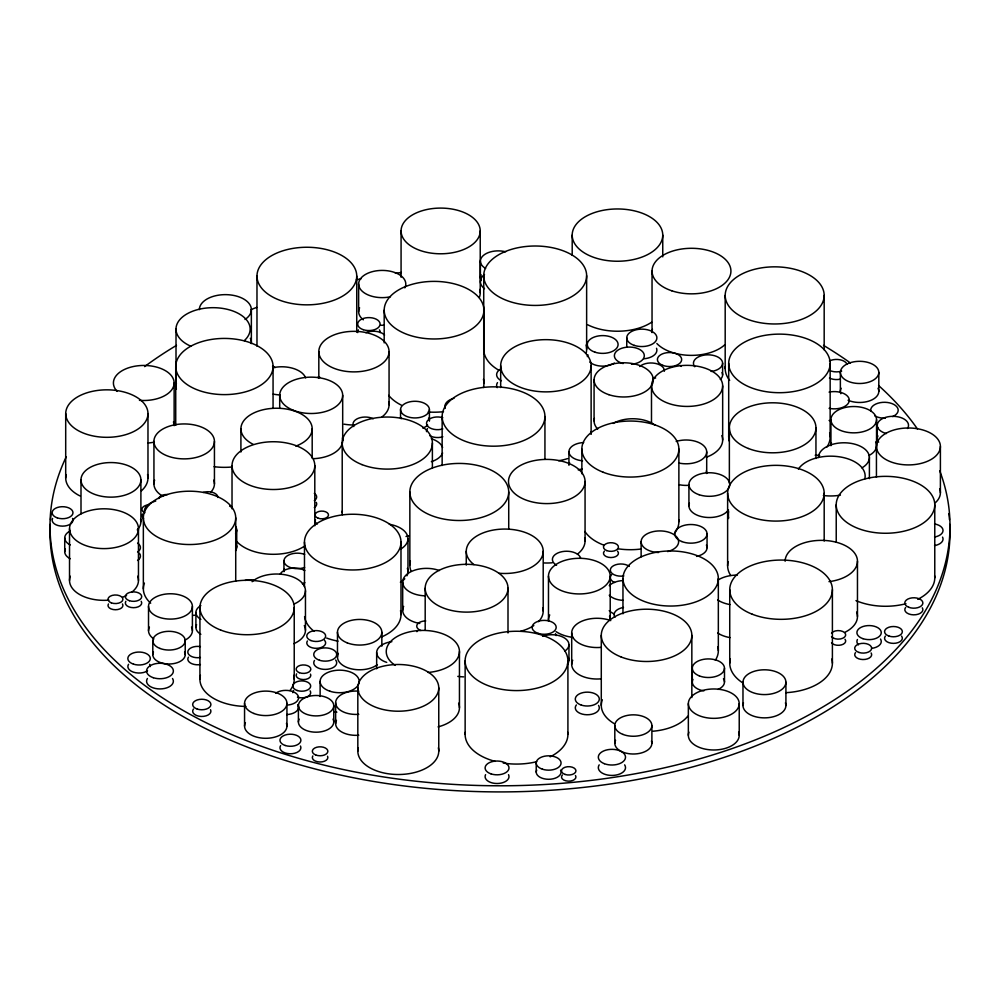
<?xml version="1.0" encoding="UTF-8"?>
<svg xmlns="http://www.w3.org/2000/svg" width="1000" height="1000" viewBox="0 0 1000 1000"><rect width="100%" height="100%" fill="white"/><g stroke="black" fill="none" stroke-linecap="round" stroke-linejoin="round"><path stroke-width="1.5" d="M940.4 446.45A31.975 18.462 0 0 1 892.425 462.438A31.975 18.462 0 0 1 892.425 430.462A31.975 18.462 0 0 1 940.4 446.45L940.4 492.762M934.775 504.812A49.275 28.45 0 0 1 860.863 529.45A49.275 28.45 0 0 1 860.863 480.163A49.275 28.45 0 0 1 934.775 504.812L934.775 577.825M878.812 372.4A19.225 11.1 0 0 1 849.975 382.013A19.225 11.1 0 0 1 849.975 362.8A19.225 11.1 0 0 1 878.812 372.4L878.812 391.388M877.262 425.35L877.262 438.438M876.55 419.688A22.812 13.162 0 0 1 842.337 431.087A22.812 13.162 0 0 1 842.337 408.288A22.812 13.162 0 0 1 876.55 419.688L876.55 445.7M876.438 446.45L876.438 477.325M869.4 457.475L869.4 478.625M857.463 561.237L857.463 616.5M840.362 372.4L840.362 391.388M836.225 504.812L836.225 542.1M832.4 589.688L832.4 663.175M830.938 419.688L830.938 445.7A22.812 13.162 0 0 1 831.462 442.9M830.15 363.413A50.725 29.288 0 0 1 754.062 388.775A50.725 29.288 0 0 1 754.062 338.05A50.725 29.288 0 0 1 830.15 363.413L830.15 436.85M824.175 295.4A49.5 28.575 0 0 1 749.938 320.15A49.5 28.575 0 0 1 749.938 270.663A49.5 28.575 0 0 1 824.175 295.4L824.175 349.85M824.188 493.212A48.288 27.875 0 0 1 751.762 517.35A48.288 27.875 0 0 1 751.762 469.075A48.288 27.875 0 0 1 824.188 493.212L824.188 541.038M815.95 427.8L815.95 458.512M785.913 682.188A21.463 12.4 0 0 1 753.713 692.925A21.463 12.4 0 0 1 753.713 671.462A21.463 12.4 0 0 1 785.913 682.188L785.913 705.475M742.975 682.188L742.975 705.475M739.225 703.65A25.438 14.688 0 0 1 701.062 716.375A25.438 14.688 0 0 1 701.062 690.938A25.438 14.688 0 0 1 739.225 703.65L739.225 735.3M729.737 589.688L729.737 663.175M729.362 427.8L729.362 483.088M728.7 363.413L728.7 436.85M728.45 511.625L728.45 517.9M727.625 493.212L727.625 565.725M725.188 295.4L725.188 368.512M724.488 668.213L724.488 682M722.663 385.887A35.587 20.55 0 0 1 669.287 403.675A35.587 20.55 0 0 1 669.287 368.1A35.587 20.55 0 0 1 722.663 385.887L722.663 439.963M722.613 363.237L722.613 374.888M718.337 578.5A47.688 27.538 0 0 1 646.8 602.35A47.688 27.538 0 0 1 646.8 554.663A47.688 27.538 0 0 1 718.337 578.5L718.337 650.638M707.05 533.837L707.05 547.688M706.7 451.9L706.7 473.5A20.612 11.9 0 0 0 706.237 470.975M692.288 668.213L692.288 682M691.838 635.35L691.838 697.562M688.925 484.525L688.925 505.737M688.35 703.65L688.35 735.3M678.875 449.05L678.875 521.7M662.75 235.1A45.275 26.137 0 0 1 594.837 257.738A45.275 26.137 0 0 1 594.837 212.463A45.275 26.137 0 0 1 662.75 235.1L662.75 256.863M652.038 271.075L652.038 332.6A39.438 22.775 0 0 1 652.438 329.35M651.888 725.55L651.888 743.312M651.488 385.887L651.488 422.975M641.125 541.737L641.125 556.825M626.75 337.85L626.75 347.075M622.962 578.5L622.962 613.8M614.812 725.55L614.812 743.312M610.212 576.125A30.875 17.825 0 0 1 563.913 591.562A30.875 17.825 0 0 1 563.913 560.688A30.875 17.825 0 0 1 610.212 576.125L610.212 619.963A30.875 17.825 0 0 0 609.513 616.175M601.287 635.35L601.287 705.337M594.075 379.888L594.075 420.887M591.125 365.763A45.225 26.113 0 0 1 523.288 388.375A45.225 26.113 0 0 1 523.288 343.15A45.225 26.113 0 0 1 591.125 365.763L591.125 434.137M586.638 275.712A51.463 29.712 0 0 1 509.45 301.45A51.463 29.712 0 0 1 509.45 249.988A51.463 29.712 0 0 1 586.638 275.712L586.638 349.2M585.062 481.5A38.288 22.1 0 0 1 527.638 500.637A38.288 22.1 0 0 1 527.638 462.362A38.288 22.1 0 0 1 585.062 481.5L585.062 540.913M581.862 449.05L581.862 473.787M572.2 235.1L572.2 255.312M571.7 632.913L571.7 664.388M568.938 451.712L568.938 465.188M568.962 644.625L568.962 660.025M567.913 660.913A51.388 29.663 0 0 1 490.825 686.612A51.388 29.663 0 0 1 490.825 635.225A51.388 29.663 0 0 1 567.913 660.913L567.913 734.4M548.475 576.125L548.475 619.963M544.938 416.512A51.4 29.675 0 0 1 467.85 442.212A51.4 29.675 0 0 1 467.85 390.812A51.4 29.675 0 0 1 544.938 416.512L544.938 459.375M543.2 551.275L543.2 611.025M536.225 762.987L536.225 772.125M508.725 491.962A49.438 28.537 0 0 1 434.575 516.688A49.438 28.537 0 0 1 434.575 467.25A49.438 28.537 0 0 1 508.725 491.962L508.725 529.288M508 588.212A41.413 23.9 0 0 1 445.887 608.913A41.413 23.9 0 0 1 445.887 567.513A41.413 23.9 0 0 1 508 588.212L508 632.962M500.675 365.763L500.675 387.512M483.938 310.175A49.875 28.8 0 0 1 409.125 335.112A49.875 28.8 0 0 1 409.125 285.238A49.875 28.8 0 0 1 483.938 310.175L483.938 383.413M483.725 275.712L483.725 349.2M480.387 261.175L480.387 277.738M480.225 230.938A39.575 22.85 0 0 1 420.863 250.725A39.575 22.85 0 0 1 420.863 211.15A39.575 22.85 0 0 1 480.225 230.938L480.225 292.712M466.262 551.275L466.262 565.062M465.138 660.913L465.138 734.4M459.45 651.55L459.45 707.675M442.15 416.512L442.15 465.5M438.762 687.85A40.475 23.363 0 0 1 378.062 708.088A40.475 23.363 0 0 1 378.062 667.625A40.475 23.363 0 0 1 438.762 687.85L438.762 751.15M432.388 443.062L432.388 467.875M429.412 409.613A14.438 8.338 0 0 1 407.75 416.825A14.438 8.338 0 0 1 407.75 402.388A14.438 8.338 0 0 1 429.412 409.613L429.412 421.062M425.188 588.212L425.188 629.875M409.85 491.962L409.85 565.05M407.975 538.675L407.975 571.587M402.688 582.125L402.688 610.262M401.075 230.938L401.075 277.262M400.988 542.1A48.263 27.862 0 0 1 328.6 566.237A48.263 27.862 0 0 1 328.6 517.975A48.263 27.862 0 0 1 400.988 542.1L400.988 614.612M400.538 409.613L400.538 418.2M389.062 351.613A35.125 20.275 0 0 1 336.388 369.175A35.125 20.275 0 0 1 336.388 334.05A35.125 20.275 0 0 1 389.062 351.613L389.062 404.725M384.188 310.175L384.188 342.887M381.838 632.25L381.838 646.162M376.662 652.588L376.662 668.787M358.638 284.025L358.638 311.65M357.825 687.85L357.825 751.15M356.737 276.05A49.887 28.8 0 0 1 281.913 300.988A49.887 28.8 0 0 1 281.913 251.112A49.887 28.8 0 0 1 356.737 276.05L356.737 332.15M342.688 395.325L342.688 440.55M342.212 443.062L342.212 512.837M337.475 632.25L337.475 656.975M358.775 691.162A20.263 11.7 0 0 0 335.637 702.738L335.637 723.65M333.75 705.7A17.675 10.213 0 0 1 307.238 714.538A17.675 10.213 0 0 1 307.238 696.862A17.675 10.213 0 0 1 333.75 705.7L333.75 721.988M320.125 681.438L320.125 696.488M318.825 351.613L318.825 378.162M314.8 465.625A41.388 23.887 0 0 1 252.725 486.312A41.388 23.887 0 0 1 252.725 444.938A41.388 23.887 0 0 1 314.8 465.625L314.8 525.775M312.188 428.8L312.188 458.225M305.462 590.737L305.462 630.262M304.475 542.1L304.475 586.838M298.4 705.7L298.4 721.988M294.225 607.5L294.225 679.225M286.938 703.337L286.938 726.062M283.95 560.913L283.95 571.138M279.7 395.325L279.7 407.8M273.062 366.512A48.663 28.1 0 0 1 200.062 390.85A48.663 28.1 0 0 1 200.062 342.188A48.663 28.1 0 0 1 273.062 366.512L273.062 408.3M256.975 276.05L256.975 346.175M251.363 309.65L251.363 342.537M244.562 703.337L244.562 726.062M240.912 428.8L240.912 452.025M236.725 530.013L236.725 547.175M235.725 517.863A46.188 26.662 0 0 1 166.45 540.962A46.188 26.662 0 0 1 166.45 494.775A46.188 26.662 0 0 1 235.725 517.863L235.725 581.062M232.025 465.625L232.025 508.812M214.438 441.4A30.25 17.463 0 0 1 169.062 456.538A30.25 17.463 0 0 1 169.062 426.275A30.25 17.463 0 0 1 214.438 441.4L214.438 483.85M199.925 607.5L199.925 679.225M195.912 612.475L195.912 627.413M192.4 606.438A21.938 12.663 0 0 1 159.488 617.4A21.938 12.663 0 0 1 159.488 595.462A21.938 12.663 0 0 1 192.4 606.438L192.4 630.662M185.225 640.675L185.225 654.638M176.012 329.087L176.012 386.163M175.725 366.512L175.725 425.325M174.137 382.975L174.137 425.662A30.362 17.525 0 0 0 173.438 421.938M153.938 441.4L153.938 483.85M152.8 640.675L152.8 654.638M148.525 606.438L148.525 630.662M147.975 413.575A41.137 23.75 0 0 1 86.275 434.137A41.137 23.75 0 0 1 86.275 393.013A41.137 23.75 0 0 1 147.975 413.575L147.975 477.962M143.35 517.863L143.35 588.775M140.9 479.85A29.95 17.288 0 0 1 95.975 494.825A29.95 17.288 0 0 1 95.975 464.875A29.95 17.288 0 0 1 140.9 479.85L140.9 521.613M138.463 528.713A34.462 19.9 0 0 1 86.762 545.938A34.462 19.9 0 0 1 86.762 511.475A34.462 19.9 0 0 1 138.463 528.713L138.463 580.438M81 479.85L81 513.888M69.525 528.713L69.525 580.438M65.7 413.575L65.7 477.962M64.725 537.938L64.725 551.725M949.8 524.375A450 259.8 0 0 1 500 791.912A450 259.8 0 0 1 50.2 524.375M50.512 519.738A450 259.8 0 0 1 51.15 513.562M948.85 513.562A450 259.8 0 0 1 949.488 519.738M939.712 470.75A450 259.8 0 0 1 487.638 785.688A450 259.8 0 0 1 66.2 456.9M144.625 366.6A450 259.8 0 0 1 176.5 345.375M251.05 309.55A450 259.8 0 0 1 256.712 307.413M356.362 279.762A450 259.8 0 0 1 360.938 278.888M395.4 273.288A450 259.8 0 0 1 401.362 272.488M823.5 345.375A450 259.8 0 0 1 850.387 362.962M878.562 385.513A450 259.8 0 0 1 917.487 429.012M567.575 458.612A45.225 26.113 0 0 1 558.65 460.75M590.662 431.975A45.225 26.113 0 0 1 591.013 433.825M400.5 610.638A48.263 27.862 0 0 1 381.65 636.912M338.038 641.15A48.263 27.862 0 0 1 326.637 638.05M314.1 631.312A48.263 27.862 0 0 1 304.587 616.6M678.75 519.7A48.5 28 0 0 1 674.488 533.337M640.675 549.062A48.5 28 0 0 1 617.812 548.75M604.15 545.262A48.5 28 0 0 1 584.925 531.487M231.325 467.062A48.663 28.1 0 0 1 214.05 466.7M829.638 432.675A50.725 29.288 0 0 1 826.95 447.075M729.212 441.012A50.725 29.288 0 0 1 729.212 432.675M342.362 437.962A31.488 18.175 0 0 1 313.438 458.688M293.75 675.35A47.15 27.225 0 0 1 289.962 690.537M245.95 706.438A47.15 27.225 0 0 1 200.4 675.35M483.438 379.312A49.875 28.8 0 0 1 483.438 387.512M443.5 411.688A49.875 28.8 0 0 1 428.137 412M401.4 405.175A49.875 28.8 0 0 1 388.688 395.375M568.975 464.525A15.888 9.175 0 0 1 569.575 462.6M582.562 460.8A15.888 9.175 0 0 1 568.95 451.388A15.888 9.175 0 0 1 583.688 442.562M651.688 322.2A45.275 26.137 0 0 1 587.825 324.837M253.212 444.35A35.638 20.575 0 0 1 251.962 413.913A35.638 20.575 0 0 1 304.562 416.087A35.638 20.575 0 0 1 295.825 446.112M410.988 571.125A49.438 28.537 0 0 1 410.363 560.988M479.825 289.45A39.575 22.85 0 0 1 479.325 297.562M72.55 518.438A10.412 6.012 0 0 1 62.562 526.138A10.412 6.012 0 0 1 52.575 518.438M388.713 401.838A35.125 20.275 0 0 1 382.062 416.875M353.95 425A35.125 20.275 0 0 1 344.05 424.175M196.112 615.163A46.188 26.662 0 0 1 192.838 615.363M150.688 603.188A46.188 26.662 0 0 1 144.412 583.1M319.775 377.113A49.887 28.8 0 0 1 317.462 377.438M934.65 575.8A49.275 28.45 0 0 1 917.763 599.325M905.962 603.7A49.275 28.45 0 0 1 855.962 600.6M200.413 664.562A9.838 5.675 0 0 1 190.438 662.987A9.838 5.675 0 0 1 188.425 657.138M200.413 657.5A9.838 5.675 0 0 1 187.8 652.05A9.838 5.675 0 0 1 200.413 646.6M567.775 732.288A51.388 29.663 0 0 1 550.175 756.825M536.75 761.675A51.388 29.663 0 0 1 503.225 763.062M495.175 761.388A51.388 29.663 0 0 1 465.262 732.288M658.538 552.525A18.738 10.812 0 0 1 642.825 537.238A18.738 10.812 0 0 1 673.125 534.087A18.738 10.812 0 0 1 667.65 551.575M831.875 658.95A51.325 29.638 0 0 1 785.95 692.675M742.275 682.575A51.325 29.638 0 0 1 730.263 658.95M542.812 607.875A38.475 22.212 0 0 1 538.5 621.675M533.812 625.575A38.475 22.212 0 0 1 520.712 631.237M473.938 564.587A38.475 22.212 0 0 1 490.438 530.65A38.475 22.212 0 0 1 542.938 548.638A38.475 22.212 0 0 1 499.263 573.263M438.35 747.825A40.475 23.363 0 0 1 398.288 774.513A40.475 23.363 0 0 1 358.237 747.825M408.913 535.688A45.087 26.025 0 0 1 406.025 536.525M342.325 514.7A45.087 26.025 0 0 1 342.325 510.988M184.562 652A16.213 9.363 0 0 1 169.013 664A16.213 9.363 0 0 1 153.45 652M717.85 646.712A47.688 27.538 0 0 1 715.337 660.263M310.125 690.863A8.938 5.162 0 0 1 307.6 696.575A8.938 5.162 0 0 1 297.462 697.2M292.8 692.675A8.938 5.162 0 0 1 293.612 690.525M377.413 664.65A22.188 12.812 0 0 1 349.725 668.425A22.188 12.812 0 0 1 338.375 653.363M729.663 380.387A49.5 28.575 0 0 1 725.312 366.475M939.663 488.837A31.975 18.462 0 0 1 935.325 502.738M147.55 474.575A41.137 23.75 0 0 1 141.438 490.8M79.9 495.9A41.137 23.75 0 0 1 66.125 474.575M407.375 568.4A26.012 15.012 0 0 1 406.925 575.812M404.787 578.787A26.012 15.012 0 0 1 400.363 582.212M389.288 524.263A26.012 15.012 0 0 1 400.363 549.288M458.612 703.188A36.6 21.125 0 0 1 438.05 726.9M395.2 665.387A36.6 21.125 0 0 1 404.55 633.25A36.6 21.125 0 0 1 457.438 644.638A36.6 21.125 0 0 1 428.062 672.463M856.637 612.062A36.163 20.875 0 0 1 844.975 632.288M785.138 561.237A36.163 20.875 0 0 1 818.713 540.413A36.163 20.875 0 0 1 857.1 558.275A36.163 20.875 0 0 1 828.988 581.65M463.638 676.875A41.413 23.9 0 0 1 457.788 676.388M831.137 420.825A14.963 8.637 0 0 1 829.087 420.475M829.087 392.125A14.963 8.637 0 0 1 849.275 400.225A14.963 8.637 0 0 1 829.087 408.312M597.7 429.087A29.613 17.1 0 0 1 594.375 418.45M137.675 576.213A34.462 19.9 0 0 1 131.588 592.362M126.562 595.475A34.462 19.9 0 0 1 122.625 597.175M108.9 600.138A34.462 19.9 0 0 1 70.312 576.213M586.112 344.975A51.463 29.712 0 0 1 586.112 353.425M498.8 370.213A51.463 29.712 0 0 1 483.85 347.088M818.475 457.475A25.463 14.7 0 0 1 853.675 443.9A25.463 14.7 0 0 1 861.938 467.875M272.538 366.175A8.338 4.812 0 0 1 275.05 367.625M613.162 423.438A27.738 16.012 0 0 1 654.987 425.163M140.588 519.15A29.95 17.288 0 0 1 137.238 529.9M687.75 716.2A45.275 26.137 0 0 1 653.012 731.213M614.55 723.825A45.275 26.137 0 0 1 602.325 699.775M304.688 546.05A41.388 23.887 0 0 1 237.087 541.862M600.662 678.875A25.362 14.638 0 0 1 572.725 660.263M600.662 647.4A25.362 14.638 0 0 1 572.275 629.8A25.362 14.638 0 0 1 610.763 620.6M584.663 537.762A38.288 22.1 0 0 1 577.425 554.15M552.225 562.788A38.288 22.1 0 0 1 544.05 562.95M139.388 553.225A11.75 6.787 0 0 1 137.575 560.487M137.575 543.112A11.75 6.787 0 0 1 137.575 551.987M614.338 363.075A15.4 8.888 0 0 1 589.738 362.062M587.337 356.613A15.4 8.888 0 0 1 587.925 354.75M623.125 363.562A14.963 8.637 0 0 1 618.525 349.738A14.963 8.637 0 0 1 642.638 351.737A14.963 8.637 0 0 1 631.475 364.25M721.85 435.6A35.587 20.55 0 0 1 706.312 457.25M304.288 625.562A28.963 16.725 0 0 1 293.85 643.65M252.138 581.7A28.963 16.725 0 0 1 296.238 578.5A28.963 16.725 0 0 1 293.85 604.125M210.538 709.712A9.125 5.263 0 0 1 201.137 716.45A9.125 5.263 0 0 1 193.487 709.013M317.387 524.012A6.7 3.875 0 0 1 315.5 519.725M280.025 394.938A24.425 14.1 0 0 1 273.238 394.087M273.238 367.663A24.425 14.1 0 0 1 305.637 377.875M176.388 389.2A37.062 21.4 0 0 1 176.388 383.113M190.863 346.225A37.062 21.4 0 0 1 182.875 316.675A37.062 21.4 0 0 1 233.85 311.363A37.062 21.4 0 0 1 244.262 340.662M484.5 288.738A20.587 11.887 0 0 1 484.5 274.488M730.675 575.462A48.288 27.875 0 0 1 728.112 561.763M297.762 704.65A12.763 7.362 0 0 1 286.712 714.575M275.587 693.325A12.763 7.362 0 0 1 297 694.2A12.763 7.362 0 0 1 286.712 705.088M316.3 502.388A9.688 5.6 0 0 1 314.325 507.625M314.325 493.312A9.688 5.6 0 0 1 314.325 500.637M172.525 678.487A13.4 7.738 0 0 1 159.975 688.925A13.4 7.738 0 0 1 147.413 678.487M738.637 732.175A25.438 14.688 0 0 1 713.787 749.987A25.438 14.688 0 0 1 688.925 732.175M723.462 678.75A16.1 9.3 0 0 1 718.037 689.438M703.85 690.913A16.1 9.3 0 0 1 692.938 679.375M901.55 636.1A8.9 5.138 0 0 1 893.45 643.375A8.9 5.138 0 0 1 885.362 636.1M785.425 702.837A21.463 12.4 0 0 1 764.438 717.862A21.463 12.4 0 0 1 743.462 702.837M416.925 631.675A9.012 5.2 0 0 1 417.537 630.625M420.863 630.513A9.012 5.2 0 0 1 417.088 624.675A9.012 5.2 0 0 1 425.737 620.938M875.625 441.987A22.812 13.162 0 0 1 868.675 455.65M614.938 617.312A13.05 7.538 0 0 1 623.488 607.45M572.788 637.375A30.875 17.825 0 0 1 556.025 631.625M548.562 621.225A30.875 17.825 0 0 1 549.725 614.938M575.487 775.525A7.225 4.175 0 0 1 568.2 781.15A7.225 4.175 0 0 1 562.375 774.987M798.388 469.113A34.462 19.9 0 0 1 839.212 456.788A34.462 19.9 0 0 1 864.8 478.9M840.4 495.163A34.462 19.9 0 0 1 823.363 495.513M235.987 544.225A18.2 10.5 0 0 1 235.575 550.85M235.575 526.337A18.2 10.5 0 0 1 235.575 533.688M639.675 366.525A13.413 7.75 0 0 1 655.2 363.363A13.413 7.75 0 0 1 664.338 371.262M655.65 377.975A13.413 7.75 0 0 1 652.862 378.387M191.513 627.1A21.938 12.663 0 0 1 184.825 640.238M153.875 638.962A21.938 12.663 0 0 1 149.412 627.1M617.537 551.15A7.5 4.325 0 0 1 610.962 557.55A7.5 4.325 0 0 1 604.388 551.15M578.237 469.913A8.6 4.963 0 0 1 582.275 469.137M250.312 338.312A26 15.012 0 0 1 251.3 343.612M199.363 309.65A26 15.012 0 0 1 234.45 295.587A26 15.012 0 0 1 245.012 319.475M283.988 571.688A13.425 7.75 0 0 1 284.5 568.95M304.637 567.425A13.425 7.75 0 0 1 287.225 565.988A13.425 7.75 0 0 1 287.225 555.837A13.425 7.75 0 0 1 304.637 554.388M878.025 388.263A19.225 11.1 0 0 1 870.55 400.5A19.225 11.1 0 0 1 848.075 400.262M840.812 393.738A19.225 11.1 0 0 1 841.15 388.263M386.712 662.375A19.312 11.15 0 0 1 376.863 651A19.312 11.15 0 0 1 391.863 641.688M213.75 480.138A30.25 17.463 0 0 1 210.738 492.225M162.787 496.213A30.25 17.463 0 0 1 154.625 480.138M724.663 344.9A39.438 22.775 0 0 1 656.862 343.512M624.65 764.85A13.587 7.837 0 0 1 611.925 775.438A13.587 7.837 0 0 1 599.188 764.85M568.575 657.925A17.138 9.9 0 0 1 567.413 664.137M542.562 636.3A17.138 9.9 0 0 1 564.775 638.15A17.138 9.9 0 0 1 564.775 651.112M147.562 670.812A11.225 6.475 0 0 1 133.35 672.138A11.225 6.475 0 0 1 128.562 664.3M149.588 664.3A11.225 6.475 0 0 1 150.3 666.562M122.45 603.95A7.462 4.3 0 0 1 115.463 609.75A7.462 4.3 0 0 1 108.475 603.95M154.388 442.088A30.362 17.525 0 0 1 148.1 443.013M117.125 391.375A30.362 17.525 0 0 1 135.225 366.163A30.362 17.525 0 0 1 174.062 381.725A30.362 17.525 0 0 1 139.45 400.325M200.85 634.288A16.85 9.725 0 0 1 196.6 624.675M200.85 619.362A16.85 9.725 0 0 1 200.85 605.6M651.462 741.038A18.538 10.7 0 0 1 632.688 754A18.538 10.7 0 0 1 615.562 740.288M840.275 379.188A10.788 6.225 0 0 1 829.438 378.062M841.675 371.125A10.788 6.225 0 0 1 829.438 370.363M829.438 360.95A10.788 6.225 0 0 1 847.05 364.338M141.2 601.3A8.2 4.737 0 0 1 133.512 607.7A8.2 4.737 0 0 1 125.838 601.3M358.775 735.225A20.263 11.7 0 0 1 336.45 720.362M358.775 714.312A20.263 11.7 0 0 1 335.637 702.738M327.55 756.25A7.775 4.487 0 0 1 319.812 762A7.775 4.487 0 0 1 312.812 755.95M942.562 537.112A11.812 6.825 0 0 1 934.55 545.588M934.55 523.938A11.812 6.825 0 0 1 943.037 530.487A11.812 6.825 0 0 1 934.55 537.025M365.825 332.688A12.7 7.325 0 0 1 384.575 335.037M333.038 719.1A17.675 10.213 0 0 1 316.075 732.188A17.675 10.213 0 0 1 299.113 719.1M614 613.812A17.15 9.9 0 0 1 609.225 610.625M623.05 600.337A17.15 9.9 0 0 1 609.225 595.212M609.225 585.712A17.15 9.9 0 0 1 623.05 580.588M845.013 639.25A7.412 4.275 0 0 1 841.35 644.925A7.412 4.275 0 0 1 831.525 642.812M831.525 633.088A7.412 4.275 0 0 1 842.85 631.5A7.412 4.275 0 0 1 842.85 638.225A7.412 4.275 0 0 1 831.525 636.638M878.675 442.188A15.625 9.025 0 0 1 877.9 435.9M886.4 433.562A15.625 9.025 0 0 1 878.525 421.8A15.625 9.025 0 0 1 898.7 416.975A15.625 9.025 0 0 1 907.537 428.512M560.562 770.1A12.425 7.175 0 0 1 548.638 779.287A12.425 7.175 0 0 1 536.725 770.1M442.612 452.987A22.637 13.062 0 0 1 431.35 461.675M431.35 438.738A22.637 13.062 0 0 1 442.612 447.438M70.275 558.75A16.1 9.3 0 0 1 65.375 549.1M70.275 544.963A16.1 9.3 0 0 1 70.275 530.913M353.787 426.575A12.237 7.062 0 0 1 358.275 418.3A12.237 7.062 0 0 1 373.263 418.762M706.4 545.062A16.15 9.325 0 0 1 696.55 556.425M229.625 506.175A10.462 6.037 0 0 1 231.737 507.388M689.025 485.288A20.612 11.9 0 0 1 678.888 484.65M676.213 441.45A20.612 11.9 0 0 1 706.65 451.05A20.612 11.9 0 0 1 678.888 463.05M286.45 723.462A21.188 12.237 0 0 1 264.988 738.288A21.188 12.237 0 0 1 245.413 722.625M722.025 372.525A14.588 8.425 0 0 1 720.3 379.45M694.762 366.737A14.588 8.425 0 0 1 702.925 355.35A14.588 8.425 0 0 1 722.025 360.863A14.588 8.425 0 0 1 711.125 371.463M730.037 637.612A26.075 15.05 0 0 1 717.688 633.025M730.037 604.575A26.075 15.05 0 0 1 717.688 599.987M717.688 580.275A26.075 15.05 0 0 1 737.387 575.075M815.2 455.238A12.65 7.3 0 0 1 819.663 455.513M680.575 365.475A12.125 7 0 0 1 681.175 366.413M383.9 325.225A23.575 13.613 0 0 1 380.538 325.225M363.338 319.812A23.575 13.613 0 0 1 359.6 307.812M390.462 296.775A23.575 13.613 0 0 1 358.875 285.963A23.575 13.613 0 0 1 383.9 270.45A23.575 13.613 0 0 1 404.837 287.863M427.638 425.062A14.438 8.338 0 0 1 422.775 428.075M401.125 418.725A14.438 8.338 0 0 1 401.45 418.15M428.5 418.15A14.438 8.338 0 0 1 429.375 420.475M335.662 660.025A11.475 6.625 0 0 1 325.637 669.4A11.475 6.625 0 0 1 314.475 660.462M419.787 623.45A23.812 13.75 0 0 1 403.65 606.388M424.8 595.837A23.812 13.75 0 0 1 403.9 577.775A23.812 13.75 0 0 1 439.375 570.55M555.425 633.675A12.038 6.95 0 0 1 556.15 635.6M310.525 674.137A7.362 4.25 0 0 1 303.212 679.575A7.362 4.25 0 0 1 296.575 673.85M728.462 509.85A20.412 11.787 0 0 1 703.587 517.038A20.412 11.787 0 0 1 689.388 503.225M880.5 639.038A12.175 7.025 0 0 1 871.675 648.363M858.4 644.862A12.175 7.025 0 0 1 857.412 639.513M614.55 582.487A10.562 6.1 0 0 1 611.6 574.688M623.862 575.925A10.562 6.1 0 0 1 611.163 572.463A10.562 6.1 0 0 1 615.6 564.788A10.562 6.1 0 0 1 629.338 566.413M203.175 492.425A9.975 5.763 0 0 1 217.938 497.488M556.562 565.225A14.2 8.2 0 0 1 560.25 552.1A14.2 8.2 0 0 1 580.662 558.263M300.475 746.025A10.475 6.05 0 0 1 290.05 753.763A10.475 6.05 0 0 1 280.613 745.612M481.112 280.637A17.837 10.3 0 0 1 481.112 274.825M485.613 268.45A17.837 10.3 0 0 1 483.575 255.3A17.837 10.3 0 0 1 505.65 251.8M728.525 518.55A7.912 4.575 0 0 1 728.525 517.25M728.525 512.275A7.912 4.575 0 0 1 728.525 510.975M656.538 348.3A15.062 8.7 0 0 1 643.962 358.762M877.837 427.812A13.762 7.938 0 0 1 877 427.512M870.825 411.35A13.762 7.938 0 0 1 880.25 402.663A13.762 7.938 0 0 1 896.663 406.587A13.762 7.938 0 0 1 892.675 416.575M885.413 418.15A13.762 7.938 0 0 1 874.712 415.838M379.4 329.862A11.213 6.475 0 0 1 380.075 332.587M357.7 332.587A11.213 6.475 0 0 1 358.375 329.862M143.55 518.35A7.925 4.575 0 0 1 142.475 514.012M144.713 512.788A7.925 4.575 0 0 1 142.287 508.05A7.925 4.575 0 0 1 148.763 504.812M336.875 712.163A19.538 11.275 0 0 1 334.15 711.825M508.525 774.663A11.95 6.9 0 0 1 497.05 783.512A11.95 6.9 0 0 1 485.575 774.663M144.55 512.875A19.462 11.238 0 0 1 155.738 501.05M922.3 607.8A9.038 5.213 0 0 1 913.512 614.837A9.038 5.213 0 0 1 905.625 607.463M445.238 408.413A15.637 9.025 0 0 1 454.025 398.275M871.125 652.938A8.475 4.888 0 0 1 862.887 659.538A8.475 4.888 0 0 1 855.487 652.613M442.825 436.775A11.013 6.362 0 0 1 429.75 435.688M426.55 431.65A11.013 6.362 0 0 1 427.525 428.55M442.825 428.9A11.013 6.362 0 0 1 426.525 423.312A11.013 6.362 0 0 1 442.825 417.738M598.562 705.4A12.012 6.938 0 0 1 586.875 714.75A12.012 6.938 0 0 1 576.375 704.938M245.025 580.4A13.388 7.725 0 0 1 254.375 580.4M304.85 582.675A14.812 8.55 0 0 1 302.387 583.825M280.163 574.212A14.812 8.55 0 0 1 304.85 570.575M324.487 640.275A9.425 5.438 0 0 1 316.887 648.312A9.425 5.438 0 0 1 307.387 640.975M497.175 387.663A13.85 8 0 0 1 497.488 382.625M501.388 380.737A13.85 8 0 0 1 501.388 368.65M158.812 498.575A7.562 4.363 0 0 1 167.438 494.562M603.188 472.25A48.5 28 0 0 0 678.75 451.05A48.5 28 0 0 0 609.175 423.862A48.5 28 0 0 0 603.188 472.25M293.55 410.387A31.488 18.175 0 0 0 342.6 396.625A31.488 18.175 0 0 0 297.438 378.975A31.488 18.175 0 0 0 293.55 410.387M220.65 630.037A47.15 27.225 0 0 0 294.113 609.438A47.15 27.225 0 0 0 226.475 583.013A47.15 27.225 0 0 0 220.65 630.037M57.362 517.913A10.412 6.012 0 0 0 72.975 512.7A10.412 6.012 0 0 0 57.362 507.5A10.412 6.012 0 0 0 57.362 517.913M748.388 448.5A43.288 25 0 0 0 815.837 429.588A43.288 25 0 0 0 753.737 405.312A43.288 25 0 0 0 748.388 448.5M752.3 614.237A51.325 29.638 0 0 0 832.262 591.8A51.325 29.638 0 0 0 758.637 563.038A51.325 29.638 0 0 0 752.3 614.237M362.025 464.625A45.087 26.025 0 0 0 432.275 444.925A45.087 26.025 0 0 0 367.6 419.65A45.087 26.025 0 0 0 362.025 464.625M159.925 648.438A16.213 9.363 0 0 0 185.188 641.35A16.213 9.363 0 0 0 161.925 632.263A16.213 9.363 0 0 0 159.925 648.438M297.275 690.525A8.938 5.162 0 0 0 310.688 686.062A8.938 5.162 0 0 0 297.275 681.587A8.938 5.162 0 0 0 297.275 690.525M347.225 642.862A22.188 12.812 0 0 0 381.788 633.162A22.188 12.812 0 0 0 349.963 620.725A22.188 12.812 0 0 0 347.225 642.862M608.888 394.688A29.613 17.1 0 0 0 653.312 379.888A29.613 17.1 0 0 0 608.888 365.075A29.613 17.1 0 0 0 608.888 394.688M621.188 657A45.275 26.137 0 0 0 691.725 637.212A45.275 26.137 0 0 0 626.775 611.838A45.275 26.137 0 0 0 621.188 657M595 352.188A15.4 8.888 0 0 0 618.088 344.487A15.4 8.888 0 0 0 595 336.788A15.4 8.888 0 0 0 595 352.188M197.225 709.062A9.125 5.263 0 0 0 210.912 704.5A9.125 5.263 0 0 0 197.225 699.95A9.125 5.263 0 0 0 197.225 709.062M318.025 518.162A6.7 3.875 0 0 0 328.475 515.237A6.7 3.875 0 0 0 318.85 511.475A6.7 3.875 0 0 0 318.025 518.162M153.275 677.7A13.4 7.738 0 0 0 173.375 671A13.4 7.738 0 0 0 153.275 664.3A13.4 7.738 0 0 0 153.275 677.7M699.362 675.913A16.1 9.3 0 0 0 724.438 668.875A16.1 9.3 0 0 0 701.35 659.85A16.1 9.3 0 0 0 699.362 675.913M889 636.087A8.9 5.138 0 0 0 902.35 631.638A8.9 5.138 0 0 0 889 627.2A8.9 5.138 0 0 0 889 636.087M565.1 774.45A7.225 4.175 0 0 0 575.95 770.837A7.225 4.175 0 0 0 565.1 767.225A7.225 4.175 0 0 0 565.1 774.45M606.763 550.612A7.5 4.325 0 0 0 618.438 547.337A7.5 4.325 0 0 0 607.688 543.138A7.5 4.325 0 0 0 606.763 550.612M671.762 290.788A39.438 22.775 0 0 0 730.925 271.075A39.438 22.775 0 0 0 671.762 251.35A39.438 22.775 0 0 0 671.762 290.788M604.312 763.675A13.587 7.837 0 0 0 625.475 757.738A13.587 7.837 0 0 0 605.988 750.125A13.587 7.837 0 0 0 604.312 763.675M133.463 664.137A11.225 6.475 0 0 0 150.3 658.525A11.225 6.475 0 0 0 133.463 652.913A11.225 6.475 0 0 0 133.463 664.137M111.287 602.837A7.462 4.3 0 0 0 122.9 599.575A7.462 4.3 0 0 0 112.212 595.4A7.462 4.3 0 0 0 111.287 602.837M622.95 734.412A18.538 10.7 0 0 0 651.838 726.312A18.538 10.7 0 0 0 625.25 715.913A18.538 10.7 0 0 0 622.95 734.412M129.412 600.712A8.2 4.737 0 0 0 141.713 596.613A8.2 4.737 0 0 0 129.412 592.513A8.2 4.737 0 0 0 129.412 600.712M315.738 755A7.775 4.487 0 0 0 327.837 751.6A7.775 4.487 0 0 0 316.7 747.25A7.775 4.487 0 0 0 315.738 755M542.425 769.2A12.425 7.175 0 0 0 561.062 762.987A12.425 7.175 0 0 0 542.425 756.775A12.425 7.175 0 0 0 542.425 769.2M681.85 541.562A16.15 9.325 0 0 0 707.013 534.5A16.15 9.325 0 0 0 683.85 525.45A16.15 9.325 0 0 0 681.85 541.562M253.875 713.475A21.188 12.237 0 0 0 286.887 704.212A21.188 12.237 0 0 0 256.488 692.337A21.188 12.237 0 0 0 253.875 713.475M662.75 365.337A12.125 7 0 0 0 681.637 360.037A12.125 7 0 0 0 664.25 353.237A12.125 7 0 0 0 662.75 365.337M319.488 660.25A11.475 6.625 0 0 0 336.7 654.513A11.475 6.625 0 0 0 319.488 648.775A11.475 6.625 0 0 0 319.488 660.25M538.125 633.35A12.038 6.95 0 0 0 556.188 627.337A12.038 6.95 0 0 0 538.125 621.312A12.038 6.95 0 0 0 538.125 633.35M299.35 672.688A7.362 4.25 0 0 0 310.812 669.475A7.362 4.25 0 0 0 300.262 665.35A7.362 4.25 0 0 0 299.35 672.688M699.125 494.725A20.412 11.787 0 0 0 729.75 484.525A20.412 11.787 0 0 0 699.125 474.325A20.412 11.787 0 0 0 699.125 494.725M863 638.688A12.175 7.025 0 0 0 881.263 632.6A12.175 7.025 0 0 0 863 626.512A12.175 7.025 0 0 0 863 638.688M285.188 745.487A10.475 6.05 0 0 0 300.9 740.25A10.475 6.05 0 0 0 285.188 735.013A10.475 6.05 0 0 0 285.188 745.487M634.288 345.387A15.062 8.7 0 0 0 656.888 337.85A15.062 8.7 0 0 0 634.288 330.312A15.062 8.7 0 0 0 634.288 345.387M363.275 329.688A11.213 6.475 0 0 0 380.1 324.087A11.213 6.475 0 0 0 363.275 318.475A11.213 6.475 0 0 0 363.275 329.688M329.888 691.213A19.538 11.275 0 0 0 359.2 681.438A19.538 11.275 0 0 0 329.888 671.675A19.538 11.275 0 0 0 329.888 691.213M491.075 773.9A11.95 6.9 0 0 0 509 767.925A11.95 6.9 0 0 0 491.075 761.95A11.95 6.9 0 0 0 491.075 773.9M908.775 607.3A9.038 5.213 0 0 0 922.85 603.35A9.038 5.213 0 0 0 909.887 598.288A9.038 5.213 0 0 0 908.775 607.3M858.95 652.45A8.475 4.888 0 0 0 871.663 648.213A8.475 4.888 0 0 0 858.95 643.975A8.475 4.888 0 0 0 858.95 652.45M581.287 705.088A12.012 6.938 0 0 0 599.312 699.075A12.012 6.938 0 0 0 581.287 693.075A12.012 6.938 0 0 0 581.287 705.088M310.938 640.55A9.425 5.438 0 0 0 325.625 636.425A9.425 5.438 0 0 0 312.1 631.138A9.425 5.438 0 0 0 310.938 640.55"/></g></svg>
